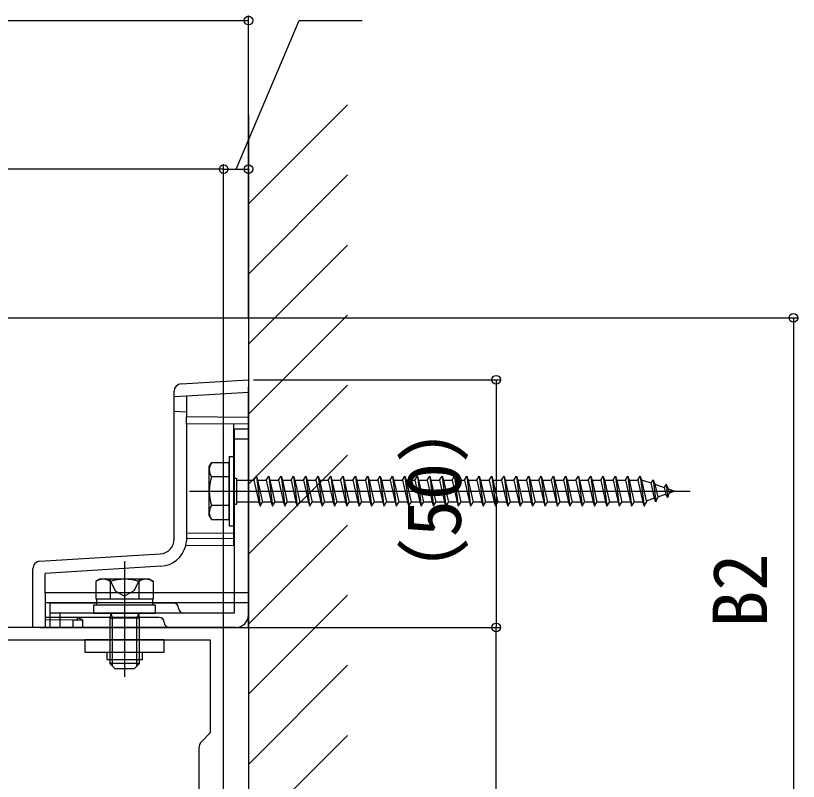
# Model space of a CAD drawing. Units: millimetres, scale not verified. Extents: x -875 to 875, y -1310 to 1300.
# Drawn here: x -275 to -117, y 899.7 to 1054.3 of the extents above; entities that cross this region are included whole.
import ezdxf
from ezdxf.enums import TextEntityAlignment as Align

# ---------------------------------------------------------------- set-up
doc = ezdxf.new("R2010")
doc.units = ezdxf.units.MM
doc.header["$LTSCALE"] = 4
for name, color, linetype in [('0-3_YKK_11', 7, 'Continuous'), ('0-5_YKK_13', 4, 'Continuous'), ('0-7_YKK_D', 6, 'Continuous'), ('0-9_YSS_K', 3, 'Continuous')]:
    doc.layers.add(name, color=color, linetype=linetype)
doc.styles.add('ＭＳ ゴシック', font='')
doc.styles.get('ＭＳ ゴシック').set_extended_font_data('MS Gothic')

msp = doc.modelspace()

# ---------------------------------------------------------------- linework, layer by layer
at = {"layer": '0-3_YKK_11'}
msp.add_line((-238.013, 906.331), (-238.013, 880.188), dxfattribs=at)
msp.add_lwpolyline([(-233.013, 930.76), (-333.013, 930.76), (-333.013, 855.76), (-233.013, 855.76)], close=True, dxfattribs=at)
msp.add_lwpolyline([(-328.599, 907.745), (-330.313, 909.46), (-330.313, 928.26), (-235.713, 928.26), (-235.713, 909.46), (-237.427, 907.745)], dxfattribs=at)
msp.add_arc((-236.013, 906.331), 2, 135.00001, 180, dxfattribs=at)
at = {"layer": '0-5_YKK_13'}
for p, q in [((-243, 948.582), (-243, 978.431)), ((-240.5, 977.495), (-228, 978.26)), ((-228, 930.76), (-228, 979.262)), ((-243, 977.342), (-240.5, 977.495)), ((-240.5, 977.495), (-240.5, 973.26)), ((-240.5, 974.189), (-243, 974.342)), ((-228, 973.15), (-240.5, 973.26)), ((-240.5, 971.76), (-240.5, 973.26)), ((-228, 971.869), (-240.5, 971.76)), ((-240.5, 971.76), (-240.5, 948.73)), ((-231, 971.842), (-231, 949.681)), ((-230.9, 970.76), (-230.9, 933.66)), ((-228, 970.76), (-230.9, 970.76)), ((-228, 970.76), (-228, 933.26)), ((-228, 968.76), (-230.9, 968.76)), ((-235.9, 963.26), (-235.467, 964.01)), ((-231.9, 964.01), (-235.469, 964.01)), ((-231.9, 965.26), (-231.9, 951.26)), ((-231.9, 965.26), (-230.9, 965.26)), ((-230.9, 965.26), (-230.9, 951.26)), ((-235.9, 953.26), (-235.9, 963.26)), ((-231.9, 961.146), (-235.453, 961.146)), ((-230.9, 960.86), (-230.4, 960.86)), ((-230.4, 960.86), (-230.4, 955.66)), ((-226.4, 961.26), (-225.65, 955.26)), ((-223.9, 961.26), (-223.15, 955.26)), ((-221.4, 961.26), (-220.65, 955.26)), ((-218.9, 961.26), (-218.15, 955.26)), ((-216.4, 961.26), (-215.65, 955.26)), ((-213.9, 961.26), (-213.15, 955.26)), ((-211.4, 961.26), (-210.65, 955.26)), ((-208.9, 961.26), (-208.15, 955.26)), ((-206.4, 961.26), (-205.65, 955.26)), ((-203.9, 961.26), (-203.15, 955.26)), ((-201.4, 961.26), (-200.65, 955.26)), ((-198.9, 961.26), (-198.15, 955.26)), ((-196.4, 961.26), (-195.65, 955.26)), ((-193.9, 961.26), (-193.15, 955.26)), ((-191.4, 961.26), (-190.65, 955.26)), ((-188.9, 961.26), (-188.15, 955.26)), ((-186.4, 961.26), (-185.65, 955.26)), ((-183.9, 961.26), (-183.15, 955.26)), ((-181.4, 961.26), (-180.65, 955.26)), ((-178.9, 961.26), (-178.15, 955.26)), ((-176.4, 961.26), (-175.65, 955.26)), ((-173.9, 961.26), (-173.15, 955.26)), ((-171.4, 961.26), (-170.65, 955.26)), ((-168.9, 961.26), (-168.15, 955.26)), ((-166.4, 961.26), (-165.65, 955.26)), ((-163.9, 961.26), (-163.15, 955.26)), ((-161.4, 961.26), (-160.65, 955.26)), ((-158.9, 961.26), (-158.15, 955.26)), ((-156.4, 961.26), (-155.65, 955.26)), ((-153.9, 961.26), (-153.15, 955.26)), ((-151.4, 961.26), (-150.65, 955.26)), ((-148.9, 961.26), (-148.15, 955.26)), ((-146.314, 960.573), (-146.773, 959.937)), ((-146.314, 960.573), (-145.961, 959.658)), ((-146.314, 960.573), (-145.76, 956.137)), ((-230.4, 960.51), (-226.9, 960.51)), ((-226.15, 960.51), (-224.4, 960.51)), ((-226.15, 960.51), (-225.15, 956.01)), ((-223.65, 960.51), (-221.9, 960.51)), ((-223.65, 960.51), (-222.65, 956.01)), ((-221.15, 960.51), (-219.4, 960.51)), ((-221.15, 960.51), (-220.15, 956.01)), ((-218.65, 960.51), (-216.9, 960.51)), ((-218.65, 960.51), (-217.65, 956.01)), ((-216.15, 960.51), (-214.4, 960.51)), ((-216.15, 960.51), (-215.15, 956.01)), ((-213.65, 960.51), (-211.9, 960.51)), ((-213.65, 960.51), (-212.65, 956.01)), ((-211.15, 960.51), (-209.4, 960.51)), ((-211.15, 960.51), (-210.15, 956.01)), ((-208.65, 960.51), (-206.9, 960.51)), ((-208.65, 960.51), (-207.65, 956.01)), ((-206.15, 960.51), (-204.4, 960.51)), ((-206.15, 960.51), (-205.15, 956.01)), ((-203.65, 960.51), (-201.9, 960.51)), ((-203.65, 960.51), (-202.65, 956.01)), ((-201.15, 960.51), (-199.4, 960.51)), ((-201.15, 960.51), (-200.15, 956.01)), ((-198.65, 960.51), (-196.9, 960.51)), ((-198.65, 960.51), (-197.65, 956.01)), ((-196.15, 960.51), (-194.4, 960.51)), ((-196.15, 960.51), (-195.15, 956.01)), ((-193.65, 960.51), (-191.9, 960.51)), ((-193.65, 960.51), (-192.65, 956.01)), ((-191.15, 960.51), (-189.4, 960.51)), ((-191.15, 960.51), (-190.15, 956.01)), ((-188.65, 960.51), (-186.9, 960.51)), ((-188.65, 960.51), (-187.65, 956.01)), ((-186.15, 960.51), (-184.4, 960.51)), ((-186.15, 960.51), (-185.15, 956.01)), ((-183.65, 960.51), (-181.9, 960.51)), ((-183.65, 960.51), (-182.65, 956.01)), ((-181.15, 960.51), (-179.4, 960.51)), ((-181.15, 960.51), (-180.15, 956.01)), ((-178.65, 960.51), (-176.9, 960.51)), ((-178.65, 960.51), (-177.65, 956.01)), ((-176.15, 960.51), (-174.4, 960.51)), ((-176.15, 960.51), (-175.15, 956.01)), ((-173.65, 960.51), (-171.9, 960.51)), ((-173.65, 960.51), (-172.65, 956.01)), ((-171.15, 960.51), (-169.4, 960.51)), ((-171.15, 960.51), (-170.15, 956.01)), ((-168.65, 960.51), (-166.9, 960.51)), ((-168.65, 960.51), (-167.65, 956.01)), ((-166.15, 960.51), (-164.4, 960.51)), ((-166.15, 960.51), (-165.15, 956.01)), ((-163.65, 960.51), (-161.9, 960.51)), ((-163.65, 960.51), (-162.65, 956.01)), ((-161.15, 960.51), (-159.4, 960.51)), ((-161.15, 960.51), (-160.15, 956.01)), ((-158.65, 960.51), (-156.9, 960.51)), ((-158.65, 960.51), (-157.65, 956.01)), ((-156.15, 960.51), (-154.4, 960.51)), ((-156.15, 960.51), (-155.15, 956.01)), ((-153.65, 960.51), (-151.9, 960.51)), ((-153.65, 960.51), (-152.65, 956.01)), ((-151.15, 960.51), (-149.4, 960.51)), ((-151.15, 960.51), (-150.15, 956.01)), ((-148.65, 960.51), (-148.434, 960.51)), ((-148.65, 960.51), (-147.65, 956.01)), ((-148.434, 960.51), (-146.773, 959.937)), ((-146.773, 959.937), (-146.08, 956.82)), ((-145.961, 959.658), (-144.066, 959.005)), ((-145.961, 959.658), (-145.383, 957.06)), ((-143.702, 959.673), (-144.066, 959.005)), ((-144.066, 959.005), (-143.758, 957.62)), ((-143.702, 959.673), (-143.254, 958.726)), ((-143.702, 959.673), (-143.363, 956.963)), ((-239.9, 958.26), (-138.856, 958.26)), ((-143.758, 957.62), (-145.383, 957.06)), ((-143.363, 956.963), (-143.758, 957.62)), ((-143.363, 956.963), (-143.061, 957.86)), ((-143.254, 958.726), (-141.9, 958.26)), ((-143.254, 958.726), (-143.061, 957.86)), ((-141.9, 958.26), (-143.061, 957.86)), ((-225.9, 956.01), (-230.4, 956.01)), ((-223.4, 956.01), (-225.15, 956.01)), ((-220.9, 956.01), (-222.65, 956.01)), ((-218.4, 956.01), (-220.15, 956.01)), ((-215.9, 956.01), (-217.65, 956.01)), ((-213.4, 956.01), (-215.15, 956.01)), ((-210.9, 956.01), (-212.65, 956.01)), ((-208.4, 956.01), (-210.15, 956.01)), ((-205.9, 956.01), (-207.65, 956.01)), ((-203.4, 956.01), (-205.15, 956.01)), ((-200.9, 956.01), (-202.65, 956.01)), ((-198.4, 956.01), (-200.15, 956.01)), ((-195.9, 956.01), (-197.65, 956.01)), ((-193.4, 956.01), (-195.15, 956.01)), ((-190.9, 956.01), (-192.65, 956.01)), ((-188.4, 956.01), (-190.15, 956.01)), ((-185.9, 956.01), (-187.65, 956.01)), ((-183.4, 956.01), (-185.15, 956.01)), ((-180.9, 956.01), (-182.65, 956.01)), ((-178.4, 956.01), (-180.15, 956.01)), ((-175.9, 956.01), (-177.65, 956.01)), ((-173.4, 956.01), (-175.15, 956.01)), ((-170.9, 956.01), (-172.65, 956.01)), ((-168.4, 956.01), (-170.15, 956.01)), ((-165.9, 956.01), (-167.65, 956.01)), ((-163.4, 956.01), (-165.15, 956.01)), ((-160.9, 956.01), (-162.65, 956.01)), ((-158.4, 956.01), (-160.15, 956.01)), ((-155.9, 956.01), (-157.65, 956.01)), ((-153.4, 956.01), (-155.15, 956.01)), ((-150.9, 956.01), (-152.65, 956.01)), ((-148.434, 956.01), (-150.15, 956.01)), ((-148.402, 956.021), (-148.434, 956.01)), ((-146.08, 956.82), (-147.706, 956.26)), ((-145.76, 956.137), (-146.08, 956.82)), ((-145.76, 956.137), (-145.383, 957.06)), ((-231.9, 955.373), (-235.453, 955.373)), ((-230.9, 955.66), (-230.4, 955.66)), ((-235.9, 953.26), (-235.467, 952.51)), ((-231.9, 951.26), (-230.9, 951.26)), ((-231, 949.681), (-240.5, 949.76)), ((-240.5, 948.73), (-240.5, 948.586)), ((-231, 948.616), (-231, 947.282)), ((-231, 947.282), (-240.67, 947.229)), ((-270.092, 944.103), (-245.817, 945.587)), ((-253, 944.16), (-253, 920.749)), ((-271.5, 930.76), (-271.5, 942.605)), ((-245.664, 943.097), (-269, 941.669)), ((-269, 937.76), (-269, 941.669)), ((-258, 940.46), (-258.773, 940.013)), ((-248, 940.46), (-258, 940.46)), ((-248, 940.46), (-247.226, 940.013)), ((-258.773, 940.013), (-258.773, 936.46)), ((-255.887, 940.013), (-255.887, 936.46)), ((-250.113, 940.013), (-250.113, 936.46)), ((-247.226, 940.013), (-247.226, 936.46)), ((-228, 937.76), (-269, 937.76)), ((-269, 937.76), (-269, 935.763)), ((-269, 935.763), (-228, 935.763)), ((-269, 935.763), (-269, 930.76)), ((-268, 930.76), (-268, 935.66)), ((-258.7, 935.66), (-268, 935.66)), ((-247.226, 936.46), (-258.773, 936.46)), ((-258.7, 936.46), (-258.7, 935.26)), ((-247.3, 935.26), (-247.3, 936.46)), ((-243.1, 935.66), (-247.3, 935.66)), ((-262.5, 932.76), (-269, 932.76)), ((-263.452, 932.211), (-269, 932.26)), ((-230.9, 933.66), (-268, 933.66)), ((-246, 932.76), (-268, 932.76)), ((-266, 930.76), (-266, 933.66)), ((-263.452, 932.211), (-263.452, 930.76)), ((-261.5, 932.194), (-263.452, 932.211)), ((-262.5, 932.76), (-262.618, 932.26)), ((-261.5, 932.26), (-262.5, 932.76)), ((-261.5, 932.26), (-261.5, 932.194)), ((-261.5, 932.194), (-261.5, 930.76)), ((-259.25, 933.66), (-246.75, 933.66)), ((-255.8, 933.578), (-256, 932.638)), ((-250, 932.638), (-256, 932.638)), ((-255.8, 933.66), (-255.8, 933.578)), ((-255.8, 933.578), (-255.46, 932.638)), ((-250.2, 933.578), (-250.54, 932.638)), ((-250.2, 933.66), (-250.2, 933.578)), ((-250.2, 933.578), (-250, 932.638)), ((-270.092, 930.76), (-271.5, 930.76)), ((-270.092, 930.76), (-228, 930.76)), ((-230.5, 930.76), (-268, 930.76)), ((-250, 923.46), (-256, 923.46)), ((-256, 923.46), (-255, 922.46)), ((-250, 923.46), (-251, 922.46)), ((-255, 922.46), (-251, 922.46))]:
    msp.add_line(p, q, dxfattribs=at)
for points in [[(-241.592, 979.928), (-228, 980.76), (-228, 979.262)], [(-235.469, 952.51), (-231.9, 952.51), (-231.9, 964.01)], [(-226.9, 960.51), (-226.4, 961.26), (-226.15, 960.51)], [(-224.4, 960.51), (-223.9, 961.26), (-223.65, 960.51)], [(-221.9, 960.51), (-221.4, 961.26), (-221.15, 960.51)], [(-219.4, 960.51), (-218.9, 961.26), (-218.65, 960.51)], [(-216.9, 960.51), (-216.4, 961.26), (-216.15, 960.51)], [(-214.4, 960.51), (-213.9, 961.26), (-213.65, 960.51)], [(-211.9, 960.51), (-211.4, 961.26), (-211.15, 960.51)], [(-209.4, 960.51), (-208.9, 961.26), (-208.65, 960.51)], [(-206.9, 960.51), (-206.4, 961.26), (-206.15, 960.51)], [(-204.4, 960.51), (-203.9, 961.26), (-203.65, 960.51)], [(-201.9, 960.51), (-201.4, 961.26), (-201.15, 960.51)], [(-199.4, 960.51), (-198.9, 961.26), (-198.65, 960.51)], [(-196.9, 960.51), (-196.4, 961.26), (-196.15, 960.51)], [(-194.4, 960.51), (-193.9, 961.26), (-193.65, 960.51)], [(-191.9, 960.51), (-191.4, 961.26), (-191.15, 960.51)], [(-189.4, 960.51), (-188.9, 961.26), (-188.65, 960.51)], [(-186.9, 960.51), (-186.4, 961.26), (-186.15, 960.51)], [(-184.4, 960.51), (-183.9, 961.26), (-183.65, 960.51)], [(-181.9, 960.51), (-181.4, 961.26), (-181.15, 960.51)], [(-179.4, 960.51), (-178.9, 961.26), (-178.65, 960.51)], [(-176.9, 960.51), (-176.4, 961.26), (-176.15, 960.51)], [(-174.4, 960.51), (-173.9, 961.26), (-173.65, 960.51)], [(-171.9, 960.51), (-171.4, 961.26), (-171.15, 960.51)], [(-169.4, 960.51), (-168.9, 961.26), (-168.65, 960.51)], [(-166.9, 960.51), (-166.4, 961.26), (-166.15, 960.51)], [(-164.4, 960.51), (-163.9, 961.26), (-163.65, 960.51)], [(-161.9, 960.51), (-161.4, 961.26), (-161.15, 960.51)], [(-159.4, 960.51), (-158.9, 961.26), (-158.65, 960.51)], [(-156.9, 960.51), (-156.4, 961.26), (-156.15, 960.51)], [(-154.4, 960.51), (-153.9, 961.26), (-153.65, 960.51)], [(-151.9, 960.51), (-151.4, 961.26), (-151.15, 960.51)], [(-149.4, 960.51), (-148.9, 961.26), (-148.65, 960.51)], [(-226.9, 960.51), (-225.9, 956.01), (-225.65, 955.26), (-225.15, 956.01)], [(-224.4, 960.51), (-223.4, 956.01), (-223.15, 955.26), (-222.65, 956.01)], [(-221.9, 960.51), (-220.9, 956.01), (-220.65, 955.26), (-220.15, 956.01)], [(-219.4, 960.51), (-218.4, 956.01), (-218.15, 955.26), (-217.65, 956.01)], [(-216.9, 960.51), (-215.9, 956.01), (-215.65, 955.26), (-215.15, 956.01)], [(-214.4, 960.51), (-213.4, 956.01), (-213.15, 955.26), (-212.65, 956.01)], [(-211.9, 960.51), (-210.9, 956.01), (-210.65, 955.26), (-210.15, 956.01)], [(-209.4, 960.51), (-208.4, 956.01), (-208.15, 955.26), (-207.65, 956.01)], [(-206.9, 960.51), (-205.9, 956.01), (-205.65, 955.26), (-205.15, 956.01)], [(-204.4, 960.51), (-203.4, 956.01), (-203.15, 955.26), (-202.65, 956.01)], [(-201.9, 960.51), (-200.9, 956.01), (-200.65, 955.26), (-200.15, 956.01)], [(-199.4, 960.51), (-198.4, 956.01), (-198.15, 955.26), (-197.65, 956.01)], [(-196.9, 960.51), (-195.9, 956.01), (-195.65, 955.26), (-195.15, 956.01)], [(-194.4, 960.51), (-193.4, 956.01), (-193.15, 955.26), (-192.65, 956.01)], [(-191.9, 960.51), (-190.9, 956.01), (-190.65, 955.26), (-190.15, 956.01)], [(-189.4, 960.51), (-188.4, 956.01), (-188.15, 955.26), (-187.65, 956.01)], [(-186.9, 960.51), (-185.9, 956.01), (-185.65, 955.26), (-185.15, 956.01)], [(-184.4, 960.51), (-183.4, 956.01), (-183.15, 955.26), (-182.65, 956.01)], [(-181.9, 960.51), (-180.9, 956.01), (-180.65, 955.26), (-180.15, 956.01)], [(-179.4, 960.51), (-178.4, 956.01), (-178.15, 955.26), (-177.65, 956.01)], [(-176.9, 960.51), (-175.9, 956.01), (-175.65, 955.26), (-175.15, 956.01)], [(-174.4, 960.51), (-173.4, 956.01), (-173.15, 955.26), (-172.65, 956.01)], [(-171.9, 960.51), (-170.9, 956.01), (-170.65, 955.26), (-170.15, 956.01)], [(-169.4, 960.51), (-168.4, 956.01), (-168.15, 955.26), (-167.65, 956.01)], [(-166.9, 960.51), (-165.9, 956.01), (-165.65, 955.26), (-165.15, 956.01)], [(-164.4, 960.51), (-163.4, 956.01), (-163.15, 955.26), (-162.65, 956.01)], [(-161.9, 960.51), (-160.9, 956.01), (-160.65, 955.26), (-160.15, 956.01)], [(-159.4, 960.51), (-158.4, 956.01), (-158.15, 955.26), (-157.65, 956.01)], [(-156.9, 960.51), (-155.9, 956.01), (-155.65, 955.26), (-155.15, 956.01)], [(-154.4, 960.51), (-153.4, 956.01), (-153.15, 955.26), (-152.65, 956.01)], [(-151.9, 960.51), (-150.9, 956.01), (-150.65, 955.26), (-150.15, 956.01)], [(-149.4, 960.51), (-148.4, 956.01), (-148.15, 955.26), (-147.65, 956.01)], [(-231, 949.681), (-231, 948.616), (-240.5, 948.73)], [(-240.5, 948.586), (-240.502, 948.421), (-240.507, 948.311), (-240.509, 948.264)], [(-256.05, 940.462), (-254.9, 938.104), (-253, 937.094)], [(-249.95, 940.462), (-251.1, 938.104), (-253, 937.094)], [(-246.75, 933.66), (-246.75, 935.26), (-259.25, 935.26), (-259.25, 933.66)], [(-256, 932.638), (-256, 924.26), (-256, 923.46)], [(-255.46, 922.92), (-255.46, 924.26), (-255.46, 932.638)], [(-250.54, 922.92), (-250.54, 924.26), (-250.54, 932.638)], [(-250, 923.46), (-250, 924.26), (-250, 932.638)], [(-256.613, 925.76), (-256.613, 924.26), (-249.413, 924.26), (-249.413, 925.76)]]:
    msp.add_lwpolyline(points, dxfattribs=at)
msp.add_lwpolyline([(-261.013, 928.26), (-261.013, 925.76), (-245.013, 925.76), (-245.013, 928.26)], close=True, dxfattribs=at)
for centre, radius, start, end in [((-241.5, 978.431), 1.5, 93.5, 180), ((-233.344, 962.59), 2.556, 146.25178, 214.38425), ((-226.347, 958.26), 9.553, 162.41205, 197.58795), ((-233.344, 953.929), 2.556, 145.61575, 213.74822), ((-246, 948.582), 3, 273.5, 0), ((-246, 948.586), 5.5, 345.71245, 356.63583), ((-246, 948.586), 5.5, 273.5, 345.71245), ((-270, 942.605), 1.5, 93.5, 180), ((-257.33, 937.904), 2.556, 55.61708, 124.38292), ((-253, 930.906), 9.554, 72.41276, 107.58724), ((-248.67, 937.904), 2.556, 55.61708, 124.38292), ((-243.1, 934.66), 1, 0, 90), ((-241.1, 934.66), 1, 180, 270), ((-246, 931.76), 1, 0, 90), ((-230.5, 933.26), 2.5, 270, 0), ((-244, 931.76), 1, 180, 270)]:
    msp.add_arc(centre, radius, start, end, dxfattribs=at)
at = {"layer": '0-7_YKK_D'}
for p, q in [((-228, 993.26), (-228, 1054.26)), ((-383, 1053.26), (-228, 1053.26)), ((-233, 912.46), (-233, 1024.26)), ((-233, 912.46), (-233, 1024.26)), ((-228, 993.26), (-228, 1024.26)), ((-233, 1023.26), (-333, 1023.26)), ((-233, 1023.26), (-228, 1023.26)), ((-358, 993.26), (-117, 993.26)), ((-118, 993.26), (-118, 893.26)), ((-227, 980.76), (-177, 980.76)), ((-178, 980.76), (-178, 930.76)), ((-229.519, 930.76), (-177, 930.76)), ((-229.519, 930.76), (-177, 930.76)), ((-178, 855.76), (-178, 930.76))]:
    msp.add_line(p, q, dxfattribs=at)
msp.add_lwpolyline([(-230.5, 1023.26), (-217.752, 1053.26), (-205.059, 1053.26)], dxfattribs=at)
for centre in [(-228, 1053.26), (-233, 1023.26), (-233, 1023.26), (-228, 1023.26), (-118, 993.26), (-178, 980.76), (-178, 930.76), (-178, 930.76)]:
    msp.add_circle(centre, 0.875, dxfattribs=at)
at = {"layer": '0-9_YSS_K'}
for p, q in [((-228, 1016.238), (-208, 1036.238)), ((-228, 1034.26), (-228, 112.26)), ((-228, 1002.096), (-208, 1022.096)), ((-228, 987.954), (-208, 1007.954)), ((-228, 973.812), (-208, 993.812)), ((-228, 959.67), (-208, 979.67)), ((-228, 945.528), (-208, 965.528)), ((-228, 931.385), (-208, 951.385)), ((-228, 917.243), (-208, 937.243)), ((-228, 903.101), (-208, 923.101)), ((-228, 888.959), (-208, 908.959))]:
    msp.add_line(p, q, dxfattribs=at)

# ---------------------------------------------------------------- texts
at = {"layer": '0-7_YKK_D', "style": 'ＭＳ ゴシック'}
for s, p in [('（50）', (-181.79, 933.984)), ('B2', (-120, 930.688))]:
    msp.add_text(s, height=11, rotation=90, dxfattribs=at).set_placement(p, align=Align.BOTTOM_LEFT)

doc.saveas('drawing.dxf')
